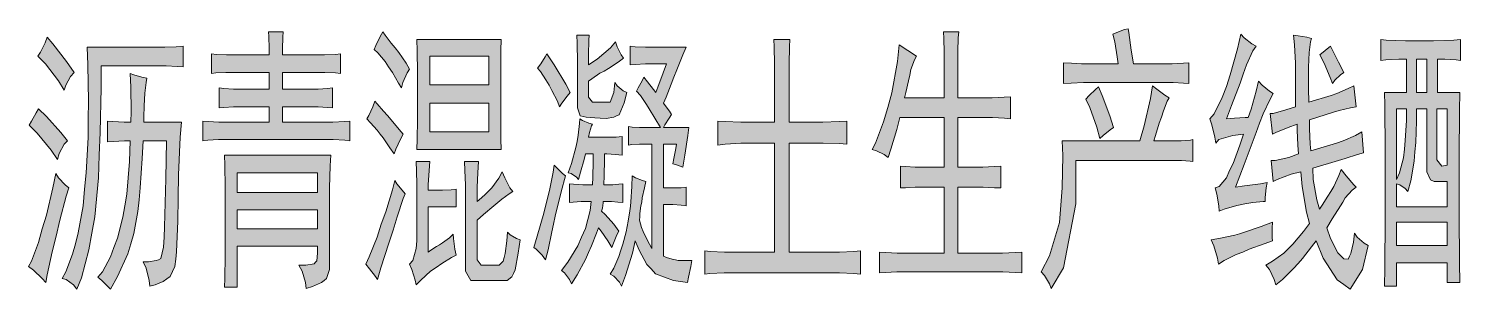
# Model space of a CAD drawing. Header units: millimetres. Extents: x 0 to 829, y 0 to 586.
# Drawn here: x 784.07 to 799.94, y 82.29 to 85.17 of the extents above; entities that cross this region are included whole.
import ezdxf

# ---------------------------------------------------------------- set-up
doc = ezdxf.new("R2010")
doc.units = ezdxf.units.MM

msp = doc.modelspace()

# ---------------------------------------------------------------- hatches: boundary and pattern name
h = msp.add_hatch(color=0)
h.dxf.hatch_style = 2
h.paths.add_polyline_path([(784.274389, 85.079417), (784.337889, 85.005333), (784.489583, 84.811306), (784.57425, 84.687833), (784.535444, 84.6455), (784.482528, 84.55025), (784.464889, 84.493806), (784.401389, 84.596111), (784.25675, 84.786611), (784.172083, 84.871278), (784.200306, 84.913611), (784.253222, 85.019444)])
h = msp.add_hatch(color=0)
h.dxf.hatch_style = 2
h.paths.add_polyline_path([(786.892, 85.139389), (786.888472, 85.079417), (786.884944, 84.952417), (786.884944, 84.885389), (787.287111, 84.885389), (787.350611, 84.885389), (787.470556, 84.888917), (787.527, 84.895972), (787.527, 84.67725), (787.470556, 84.684306), (787.354139, 84.687833), (787.294167, 84.687833), (786.884944, 84.687833), (786.884944, 84.504389), (787.234194, 84.504389), (787.280056, 84.504389), (787.382361, 84.511444), (787.438806, 84.5185), (787.438806, 84.299778), (787.382361, 84.303306), (787.280056, 84.310361), (787.234194, 84.310361), (786.884944, 84.310361), (786.884944, 84.141028), (787.371778, 84.141028), (787.442333, 84.141028), (787.569333, 84.148083), (787.629306, 84.151611), (787.629306, 83.932889), (787.572861, 83.939944), (787.445861, 83.947), (787.371778, 83.947), (786.232306, 83.947), (786.175861, 83.947), (786.055917, 83.939944), (785.999472, 83.932889), (785.999472, 84.151611), (786.059444, 84.148083), (786.179389, 84.141028), (786.232306, 84.141028), (786.736778, 84.141028), (786.736778, 84.310361), (786.401639, 84.310361), (786.341667, 84.310361), (786.232306, 84.303306), (786.182917, 84.299778), (786.182917, 84.5185), (786.232306, 84.511444), (786.341667, 84.504389), (786.401639, 84.504389), (786.736778, 84.504389), (786.736778, 84.687833), (786.3205, 84.687833), (786.257, 84.687833), (786.144111, 84.684306), (786.094722, 84.67725), (786.094722, 84.895972), (786.151167, 84.888917), (786.264056, 84.885389), (786.3205, 84.885389), (786.736778, 84.885389), (786.736778, 84.955944), (786.73325, 85.086472), (786.729722, 85.139389)])
h = msp.add_hatch(color=0)
h.dxf.hatch_style = 2
h.paths.add_polyline_path([(787.996194, 85.139389), (788.020889, 85.104111), (788.087917, 85.015917), (788.13025, 84.963), (788.172583, 84.910083), (788.253722, 84.793667), (788.292528, 84.726639), (788.264306, 84.684306), (788.218444, 84.578472), (788.200806, 84.5185), (788.169056, 84.571417), (788.102028, 84.687833), (788.059694, 84.751333), (788.020889, 84.811306), (787.93975, 84.906556), (787.900944, 84.945361), (787.918583, 84.987694), (787.964444, 85.086472)])
h = msp.add_hatch(color=0)
h.paths.add_polyline_path([(789.308528, 85.054722), (789.305, 84.93125), (789.301472, 84.694889), (789.301472, 84.578472), (789.301472, 84.275083), (789.301472, 84.172778), (789.305, 83.950528), (789.308528, 83.837639), (788.373667, 83.837639), (788.377194, 83.950528), (788.380722, 84.165722), (788.380722, 84.260972), (788.380722, 84.578472), (788.380722, 84.687833), (788.377194, 84.927722), (788.373667, 85.054722)])
h.paths.add_polyline_path([(789.170944, 84.031667), (789.170944, 84.349167), (788.514778, 84.349167), (788.514778, 84.031667)])
h.paths.add_polyline_path([(789.170944, 84.553778), (789.170944, 84.871278), (788.514778, 84.871278), (788.514778, 84.553778)])
h = msp.add_hatch(color=0)
h.dxf.hatch_style = 2
h.paths.add_polyline_path([(790.663194, 84.846583), (790.603222, 84.80425), (790.497389, 84.733694), (790.448, 84.705472), (790.398611, 84.680778), (790.310417, 84.620806), (790.275139, 84.592583), (790.275139, 84.469111), (790.275139, 84.416194), (790.317472, 84.35975), (790.363333, 84.35975), (790.493861, 84.35975), (790.515028, 84.35975), (790.553833, 84.469111), (790.567944, 84.578472), (790.592639, 84.543194), (790.659667, 84.48675), (790.698472, 84.469111), (790.67025, 84.352694), (790.613806, 84.222167), (790.585583, 84.208056), (790.557361, 84.193944), (790.469167, 84.179833), (790.405667, 84.183361), (790.345694, 84.186889), (790.250444, 84.193944), (790.215167, 84.201), (790.183417, 84.208056), (790.151667, 84.299778), (790.151667, 84.384444), (790.151667, 84.687833), (790.151667, 84.80425), (790.148139, 85.012389), (790.144611, 85.104111), (790.282194, 85.104111), (790.278667, 85.047667), (790.275139, 84.885389), (790.275139, 84.7725), (790.370389, 84.836), (790.518556, 84.963), (790.575, 85.030028), (790.592639, 84.973583), (790.6385, 84.885389)])
h = msp.add_hatch(color=0)
h.dxf.hatch_style = 2
h.paths.add_polyline_path([(792.335361, 84.141028), (792.335361, 84.67725), (792.335361, 84.786611), (792.331833, 84.973583), (792.328306, 85.054722), (792.504694, 85.054722), (792.501167, 84.973583), (792.497639, 84.786611), (792.497639, 84.67725), (792.497639, 84.141028), (792.776333, 84.141028), (792.871583, 84.141028), (793.0515, 84.148083), (793.139694, 84.151611), (793.139694, 83.897611), (793.055028, 83.904667), (792.875111, 83.908194), (792.776333, 83.908194), (792.497639, 83.908194), (792.497639, 82.701694), (792.966833, 82.701694), (793.055028, 82.701694), (793.217306, 82.70875), (793.287861, 82.715806), (793.287861, 82.458278), (793.217306, 82.465333), (793.055028, 82.472389), (792.966833, 82.472389), (791.87675, 82.472389), (791.777972, 82.472389), (791.619222, 82.465333), (791.562778, 82.458278), (791.562778, 82.715806), (791.62275, 82.70875), (791.7815, 82.701694), (791.87675, 82.701694), (792.335361, 82.701694), (792.335361, 83.908194), (792.053139, 83.908194), (791.961417, 83.908194), (791.788556, 83.897611), (791.707417, 83.8835), (791.707417, 84.151611), (791.788556, 84.148083), (791.961417, 84.141028), (792.053139, 84.141028)])
h = msp.add_hatch(color=0)
h.dxf.hatch_style = 2
h.paths.add_polyline_path([(793.90875, 84.871278), (793.887583, 84.828944), (793.848778, 84.723111), (793.834667, 84.659611), (793.820556, 84.596111), (793.792333, 84.469111), (793.778222, 84.409139), (794.215667, 84.409139), (794.215667, 84.836), (794.215667, 84.913611), (794.212139, 85.065306), (794.208611, 85.139389), (794.377944, 85.139389), (794.370889, 85.072361), (794.367361, 84.920667), (794.367361, 84.836), (794.367361, 84.409139), (794.691917, 84.409139), (794.748361, 84.409139), (794.882417, 84.416194), (794.952972, 84.419722), (794.952972, 84.176306), (794.885944, 84.183361), (794.751889, 84.190417), (794.691917, 84.190417), (794.367361, 84.190417), (794.367361, 83.640083), (794.596667, 83.640083), (794.646056, 83.640083), (794.769528, 83.647139), (794.843611, 83.654194), (794.843611, 83.410778), (794.773056, 83.414306), (794.649583, 83.421361), (794.596667, 83.421361), (794.367361, 83.421361), (794.367361, 82.691111), (794.808333, 82.691111), (794.864778, 82.691111), (795.002361, 82.698167), (795.076444, 82.701694), (795.076444, 82.472389), (795.005889, 82.475917), (794.868306, 82.482972), (794.808333, 82.482972), (793.753528, 82.482972), (793.693556, 82.482972), (793.566556, 82.475917), (793.499528, 82.472389), (793.499528, 82.701694), (793.570083, 82.698167), (793.697083, 82.691111), (793.753528, 82.691111), (794.215667, 82.691111), (794.215667, 83.421361), (793.944028, 83.421361), (793.894639, 83.421361), (793.788806, 83.414306), (793.732361, 83.410778), (793.732361, 83.654194), (793.788806, 83.647139), (793.894639, 83.640083), (793.944028, 83.640083), (794.215667, 83.640083), (794.215667, 84.190417), (793.725306, 84.190417), (793.693556, 84.059889), (793.626528, 83.841167), (793.594778, 83.749444), (793.552444, 83.781194), (793.467778, 83.823528), (793.418389, 83.837639), (793.457194, 83.908194), (793.545389, 84.144556), (793.59125, 84.303306), (793.637111, 84.465583), (793.700611, 84.811306), (793.71825, 84.99475)])
h = msp.add_hatch(color=0)
h.dxf.hatch_style = 2
h.paths.add_polyline_path([(796.254722, 85.174667), (796.261778, 85.132333), (796.29, 84.938306), (796.314694, 84.786611), (796.678056, 84.786611), (796.745083, 84.786611), (796.868556, 84.793667), (796.928528, 84.797194), (796.928528, 84.567889), (796.868556, 84.571417), (796.755667, 84.578472), (796.699222, 84.578472), (795.817278, 84.578472), (795.760833, 84.578472), (795.62325, 84.571417), (795.538583, 84.567889), (795.538583, 84.797194), (795.626778, 84.793667), (795.739667, 84.786611), (795.764361, 84.786611), (796.145361, 84.786611), (796.134778, 84.864222), (796.106556, 85.030028), (796.085389, 85.114694), (796.13125, 85.132333), (796.215917, 85.164083)])
h = msp.add_hatch(color=0)
h.dxf.hatch_style = 2
h.paths.add_polyline_path([(797.672889, 84.980639), (797.637611, 84.927722), (797.567056, 84.7725), (797.531778, 84.670194), (797.4965, 84.571417), (797.40125, 84.324472), (797.344806, 84.176306), (797.433, 84.183361), (797.552944, 84.190417), (797.584694, 84.190417), (797.619972, 84.282139), (797.676417, 84.483222), (797.701111, 84.592583), (797.739917, 84.55025), (797.821056, 84.483222), (797.863389, 84.458528), (797.828111, 84.395028), (797.7505, 84.23275), (797.711694, 84.126917), (797.676417, 84.024611), (797.542361, 83.671833), (797.447111, 83.421361), (797.545889, 83.435472), (797.722278, 83.456639), (797.796361, 83.47075), (797.785778, 83.410778), (797.775194, 83.304944), (797.775194, 83.262611), (797.7505, 83.262611), (797.637611, 83.2485), (797.549417, 83.234389), (797.461222, 83.21675), (797.320111, 83.177944), (797.263667, 83.15325), (797.260139, 83.213222), (797.238972, 83.34375), (797.221333, 83.410778), (797.263667, 83.428417), (797.344806, 83.523667), (797.380083, 83.604806), (797.418889, 83.682417), (797.492972, 83.8835), (797.535306, 84.006972), (797.415361, 83.992861), (797.260139, 83.947), (797.228389, 83.908194), (797.217806, 83.975222), (797.182528, 84.109278), (797.161361, 84.176306), (797.21075, 84.23275), (797.298944, 84.412667), (797.344806, 84.536139), (797.387139, 84.663139), (797.468278, 84.952417), (797.503556, 85.114694), (797.542361, 85.072361), (797.627028, 85.005333)])
h = msp.add_hatch(color=0)
h.dxf.hatch_style = 2
h.paths.add_polyline_path([(798.110333, 84.701944), (798.110333, 84.793667), (798.09975, 84.99475), (798.089167, 85.104111), (798.138556, 85.097056), (798.237333, 85.079417), (798.286722, 85.065306), (798.276139, 85.030028), (798.262028, 84.910083), (798.2585, 84.828944), (798.254972, 84.747806), (798.254972, 84.511444), (798.2585, 84.35975), (798.505444, 84.433833), (798.568944, 84.458528), (798.692417, 84.511444), (798.755917, 84.543194), (798.784139, 84.310361), (798.720639, 84.299778), (798.593639, 84.268028), (798.530139, 84.250389), (798.265556, 84.165722), (798.265556, 84.066944), (798.272611, 83.897611), (798.279667, 83.823528), (798.565417, 83.908194), (798.6395, 83.932889), (798.777083, 83.992861), (798.844111, 84.031667), (798.865278, 83.798833), (798.79825, 83.781194), (798.660667, 83.738861), (798.586583, 83.714167), (798.300833, 83.6295), (798.307889, 83.506028), (798.346694, 83.28025), (798.374917, 83.177944), (798.406667, 83.220278), (798.470167, 83.319056), (798.501917, 83.371972), (798.533667, 83.428417), (798.590111, 83.548361), (798.614806, 83.615389), (798.67125, 83.544833), (798.755917, 83.446056), (798.784139, 83.421361), (798.738278, 83.386083), (798.660667, 83.301417), (798.635972, 83.255556), (798.60775, 83.213222), (798.516028, 83.068583), (798.456056, 82.969806), (798.498389, 82.849861), (798.579528, 82.694639), (798.611278, 82.659361), (798.646556, 82.627611), (798.695944, 82.624083), (798.710056, 82.655833), (798.724167, 82.684056), (798.752389, 82.811056), (798.762972, 82.909833), (798.794722, 82.8675), (798.872333, 82.800472), (798.914667, 82.775778), (798.854694, 82.507667), (798.717111, 82.292472), (798.646556, 82.341861), (798.572472, 82.394778), (798.41725, 82.634667), (798.339639, 82.825167), (798.286722, 82.758139), (798.187944, 82.631139), (798.138556, 82.574694), (798.089167, 82.51825), (797.965694, 82.398306), (797.891611, 82.338333), (797.873972, 82.398306), (797.821056, 82.507667), (797.78225, 82.557056), (797.856333, 82.599389), (797.979806, 82.691111), (798.032722, 82.7405), (798.082111, 82.789889), (798.198528, 82.927472), (798.265556, 83.019194), (798.233806, 83.142667), (798.184417, 83.428417), (798.170306, 83.590694), (798.060944, 83.562472), (797.905722, 83.506028), (797.863389, 83.481333), (797.842222, 83.714167), (797.884556, 83.714167), (798.03625, 83.749444), (798.142083, 83.78825), (798.135028, 83.8835), (798.127972, 84.049306), (798.127972, 84.116333), (798.029194, 84.081056), (797.891611, 84.024611), (797.856333, 84.006972), (797.828111, 84.236278), (797.863389, 84.236278), (798.0045, 84.275083), (798.110333, 84.310361)])
h = msp.add_hatch(color=0)
h.paths.add_polyline_path([(799.341528, 84.469111), (799.341528, 84.836), (799.256861, 84.836), (799.112222, 84.828944), (799.055778, 84.821889), (799.055778, 85.054722), (799.11575, 85.047667), (799.330944, 85.040611), (799.486167, 85.040611), (799.641389, 85.040611), (799.867167, 85.047667), (799.937722, 85.054722), (799.937722, 84.821889), (799.891861, 84.828944), (799.764861, 84.836), (799.683722, 84.836), (799.683722, 84.469111), (799.930667, 84.469111), (799.927139, 84.268028), (799.923611, 83.749444), (799.923611, 83.435472), (799.923611, 83.117972), (799.927139, 82.58175), (799.930667, 82.363028), (799.793083, 82.363028), (799.793083, 82.58175), (799.228639, 82.58175), (799.228639, 82.324222), (799.098111, 82.324222), (799.101639, 82.521778), (799.105167, 83.079167), (799.105167, 83.446056), (799.105167, 83.816472), (799.101639, 84.328), (799.098111, 84.469111)])
h.paths.add_polyline_path([(799.228639, 83.202639), (799.793083, 83.202639), (799.793083, 83.481333), (799.648444, 83.481333), (799.606111, 83.5025), (799.567306, 83.590694), (799.567306, 83.664778), (799.567306, 84.285667), (799.450889, 84.285667), (799.450889, 84.151611), (799.443833, 83.91525), (799.43325, 83.812944), (799.426194, 83.707111), (799.387389, 83.488389), (799.355639, 83.371972), (799.327417, 83.403722), (799.267444, 83.446056), (799.228639, 83.456639)])
h.paths.add_polyline_path([(799.793083, 82.775778), (799.793083, 83.033306), (799.228639, 83.033306), (799.228639, 82.775778)])
h.paths.add_polyline_path([(799.676667, 83.798833), (799.676667, 83.721222), (799.733111, 83.654194), (799.793083, 83.664778), (799.793083, 84.285667), (799.676667, 84.285667)])
h.paths.add_polyline_path([(799.228639, 83.506028), (799.263917, 83.580111), (799.30625, 83.745917), (799.316833, 83.841167), (799.327417, 83.936417), (799.341528, 84.158667), (799.341528, 84.285667), (799.228639, 84.285667)])
h.paths.add_polyline_path([(799.567306, 84.469111), (799.567306, 84.836), (799.450889, 84.836), (799.450889, 84.469111)])
h = msp.add_hatch(color=0)
h.dxf.hatch_style = 2
h.paths.add_polyline_path([(784.602472, 82.288944), (784.567194, 82.338333), (784.486056, 82.398306), (784.440194, 82.408889), (784.482528, 82.482972), (784.556611, 82.677), (784.588361, 82.793417), (784.620111, 82.913361), (784.673028, 83.213222), (784.690667, 83.396667), (784.708306, 83.580111), (784.729472, 83.968167), (784.729472, 84.172778), (784.733, 84.373861), (784.725944, 84.7725), (784.718889, 84.970056), (785.530278, 84.970056), (785.579667, 84.970056), (785.703139, 84.973583), (785.78075, 84.980639), (785.78075, 84.751333), (785.71725, 84.754861), (785.593778, 84.761917), (785.530278, 84.761917), (784.874111, 84.761917), (784.874111, 84.5185), (784.863528, 84.024611), (784.852944, 83.774139), (784.845889, 83.523667), (784.803556, 83.093278), (784.771806, 82.909833), (784.736528, 82.726389), (784.655389, 82.415944)])
h = msp.add_hatch(color=0)
h.dxf.hatch_style = 2
h.paths.add_polyline_path([(789.813, 84.895972), (789.894139, 84.7725), (790.024667, 84.560833), (790.070528, 84.469111), (790.038778, 84.426778), (789.978806, 84.349167), (789.954111, 84.310361), (789.929417, 84.370333), (789.869444, 84.490278), (789.837694, 84.55025), (789.802417, 84.606694), (789.742444, 84.701944), (789.710694, 84.737222), (789.745972, 84.786611), (789.795361, 84.864222)])
h = msp.add_hatch(color=0)
h.dxf.hatch_style = 2
h.paths.add_polyline_path([(790.807833, 84.483222), (790.825472, 84.5185), (790.867806, 84.596111), (790.888972, 84.638444), (790.927778, 84.585528), (790.994806, 84.500861), (791.0195, 84.469111), (791.044194, 84.525556), (791.100639, 84.684306), (791.139444, 84.786611), (790.963056, 84.786611), (790.906611, 84.786611), (790.793722, 84.779556), (790.737278, 84.7725), (790.737278, 84.980639), (790.793722, 84.973583), (790.906611, 84.970056), (790.963056, 84.970056), (791.358167, 84.970056), (791.319361, 84.885389), (791.252333, 84.719583), (791.220583, 84.638444), (791.192361, 84.560833), (791.135917, 84.416194), (791.107694, 84.349167), (791.125333, 84.324472), (791.171194, 84.260972), (791.195889, 84.225694), (791.167667, 84.183361), (791.121806, 84.109278), (791.107694, 84.081056), (791.386389, 84.081056), (791.375806, 83.992861), (791.344056, 83.774139), (791.319361, 83.640083), (791.291139, 83.654194), (791.238222, 83.671833), (791.21, 83.678889), (791.220583, 83.738861), (791.24175, 83.848222), (791.248806, 83.897611), (791.107694, 83.897611), (791.107694, 83.410778), (791.174722, 83.410778), (791.21, 83.410778), (791.301722, 83.414306), (791.358167, 83.421361), (791.358167, 83.213222), (791.301722, 83.220278), (791.21, 83.227333), (791.174722, 83.227333), (791.107694, 83.227333), (791.107694, 82.655833), (791.139444, 82.641722), (791.202944, 82.624083), (791.238222, 82.617028), (791.269972, 82.609972), (791.365222, 82.606444), (791.421667, 82.606444), (791.407556, 82.542944), (791.382861, 82.423), (791.372278, 82.363028), (791.217056, 82.387722), (791.015972, 82.461806), (790.970111, 82.514722), (790.920722, 82.564111), (790.836056, 82.722861), (790.793722, 82.825167), (790.761972, 82.691111), (790.684361, 82.440639), (790.642028, 82.324222), (790.617333, 82.366556), (790.557361, 82.433583), (790.515028, 82.458278), (790.553833, 82.521778), (790.610278, 82.652306), (790.634972, 82.722861), (790.656139, 82.789889), (790.691417, 82.923944), (790.702, 82.983917), (790.716111, 83.043889), (790.73375, 83.156778), (790.740806, 83.209694), (790.744333, 83.259083), (790.754917, 83.428417), (790.758444, 83.544833), (790.79725, 83.523667), (790.874861, 83.495444), (790.910139, 83.481333), (790.896028, 83.414306), (790.871333, 83.301417), (790.864278, 83.255556), (790.853694, 83.213222), (790.843111, 83.128556), (790.843111, 83.093278), (790.839583, 83.054472), (790.86075, 82.973333), (790.881917, 82.927472), (790.903083, 82.881611), (790.952472, 82.789889), (790.977167, 82.7405), (790.977167, 83.897611), (790.888972, 83.897611), (790.839583, 83.897611), (790.754917, 83.890556), (790.719639, 83.8835), (790.719639, 84.091639), (790.758444, 84.084583), (790.839583, 84.081056), (790.881917, 84.081056), (791.072417, 84.081056), (790.948944, 84.285667), (790.917194, 84.335056), (790.850167, 84.433833)])
h = msp.add_hatch(color=0)
h.dxf.hatch_style = 2
h.paths.add_polyline_path([(798.519556, 84.567889), (798.494861, 84.634917), (798.427833, 84.793667), (798.381972, 84.885389), (798.498389, 84.980639), (798.5125, 84.952417), (798.586583, 84.80425), (798.646556, 84.687833), (798.60775, 84.663139), (798.547778, 84.603167)])
h = msp.add_hatch(color=0)
h.dxf.hatch_style = 2
h.paths.add_polyline_path([(785.413861, 82.324222), (785.406806, 82.387722), (785.371528, 82.521778), (785.339778, 82.592333), (785.39975, 82.592333), (785.484417, 82.606444), (785.509111, 82.617028), (785.533806, 82.631139), (785.565556, 82.754611), (785.572611, 82.8675), (785.576139, 82.980389), (785.59025, 83.513083), (785.597306, 83.932889), (785.339778, 83.932889), (785.329194, 83.738861), (785.3045, 83.414306), (785.293917, 83.28025), (785.279806, 83.149722), (785.233944, 82.906306), (785.202194, 82.793417), (785.170444, 82.680528), (785.054028, 82.430056), (784.976417, 82.288944), (784.948194, 82.320694), (784.881167, 82.387722), (784.835306, 82.423), (784.888222, 82.482972), (784.976417, 82.648778), (785.015222, 82.751083), (785.054028, 82.856917), (785.114, 83.086222), (785.135167, 83.213222), (785.156333, 83.34375), (785.188083, 83.703583), (785.195139, 83.932889), (785.131639, 83.932889), (785.008167, 83.925833), (784.944667, 83.922306), (784.944667, 84.151611), (785.001111, 84.148083), (785.128111, 84.141028), (785.202194, 84.141028), (785.205722, 84.257444), (785.202194, 84.525556), (785.195139, 84.67725), (785.233944, 84.663139), (785.325667, 84.638444), (785.378583, 84.627861), (785.371528, 84.578472), (785.357417, 84.462056), (785.353889, 84.3915), (785.350361, 84.320944), (785.346833, 84.193944), (785.346833, 84.141028), (785.763111, 84.141028), (785.749, 83.975222), (785.731361, 83.555417), (785.727833, 83.301417), (785.724306, 83.043889), (785.710194, 82.705222), (785.699611, 82.624083), (785.689028, 82.542944), (785.639639, 82.430056), (785.600833, 82.405361), (785.562028, 82.377139), (785.470306, 82.338333)])
h = msp.add_hatch(color=0)
h.dxf.hatch_style = 2
h.paths.add_polyline_path([(796.709806, 84.409139), (796.688639, 84.370333), (796.646306, 84.2645), (796.625139, 84.193944), (796.600444, 84.126917), (796.558111, 83.992861), (796.540472, 83.932889), (796.76625, 83.932889), (796.843861, 83.932889), (796.946167, 83.939944), (796.970861, 83.947), (796.970861, 83.703583), (796.942639, 83.707111), (796.847389, 83.714167), (796.780361, 83.714167), (795.676167, 83.714167), (795.676167, 83.234389), (795.538583, 82.525306), (795.401, 82.299528), (795.383361, 82.348917), (795.330444, 82.440639), (795.291639, 82.482972), (795.383361, 82.659361), (795.49625, 83.029778), (795.510361, 83.220278), (795.524472, 83.414306), (795.531528, 83.770611), (795.524472, 83.932889), (796.38525, 83.932889), (796.434639, 84.098694), (796.505194, 84.402083), (796.526361, 84.543194), (796.572222, 84.504389), (796.663944, 84.437361)])
h = msp.add_hatch(color=0)
h.dxf.hatch_style = 2
h.paths.add_polyline_path([(795.926639, 84.529083), (795.968972, 84.433833), (796.053639, 84.208056), (796.092444, 84.081056), (796.057167, 84.056361), (795.979556, 83.992861), (795.94075, 83.957583), (795.909, 84.084583), (795.831389, 84.303306), (795.785528, 84.395028), (795.824333, 84.433833), (795.894889, 84.500861)])
h = msp.add_hatch(color=0)
h.dxf.hatch_style = 2
h.paths.add_polyline_path([(784.179139, 84.285667), (784.267333, 84.201), (784.426083, 84.024611), (784.500167, 83.932889), (784.464889, 83.897611), (784.408444, 83.791778), (784.390806, 83.72475), (784.32025, 83.830583), (784.165028, 84.017556), (784.076833, 84.10575), (784.101528, 84.151611), (784.154444, 84.243333)])
h = msp.add_hatch(color=0)
h.dxf.hatch_style = 2
h.paths.add_polyline_path([(787.908, 84.370333), (787.932694, 84.342111), (788.00325, 84.260972), (788.045583, 84.215111), (788.087917, 84.165722), (788.176111, 84.059889), (788.221972, 84.006972), (788.190222, 83.950528), (788.140833, 83.841167), (788.119667, 83.78825), (788.073806, 83.855278), (787.999722, 83.964639), (787.964444, 84.006972), (787.932694, 84.049306), (787.858611, 84.133972), (787.819806, 84.176306), (787.840972, 84.215111), (787.883306, 84.310361)])
h = msp.add_hatch(color=0)
h.dxf.hatch_style = 2
h.paths.add_polyline_path([(790.419778, 83.15325), (790.458583, 83.117972), (790.553833, 83.008611), (790.610278, 82.934528), (790.589111, 82.892194), (790.550306, 82.800472), (790.532667, 82.751083), (790.490333, 82.825167), (790.41625, 82.934528), (790.3845, 82.969806), (790.363333, 82.909833), (790.306889, 82.77225), (790.275139, 82.698167), (790.243389, 82.620556), (790.148139, 82.447694), (790.084639, 82.348917), (790.063472, 82.398306), (790.007028, 82.472389), (789.975278, 82.497083), (790.045833, 82.588806), (790.155194, 82.77225), (790.197528, 82.8675), (790.239861, 82.96275), (790.292778, 83.160306), (790.303361, 83.262611), (790.239861, 83.262611), (790.194, 83.262611), (790.105806, 83.255556), (790.063472, 83.252028), (790.063472, 83.456639), (790.109333, 83.453111), (790.211639, 83.446056), (790.268083, 83.446056), (790.317472, 83.446056), (790.321, 83.530722), (790.328056, 83.703583), (790.328056, 83.78825), (790.239861, 83.78825), (790.22575, 83.72475), (790.186944, 83.587167), (790.165778, 83.506028), (790.141083, 83.530722), (790.081111, 83.569528), (790.049361, 83.580111), (790.084639, 83.682417), (790.134028, 83.858806), (790.148139, 83.925833), (790.158722, 83.996389), (790.176361, 84.123389), (790.179889, 84.176306), (790.208111, 84.158667), (790.278667, 84.126917), (790.317472, 84.116333), (790.306889, 84.098694), (790.285722, 84.024611), (790.275139, 83.971694), (790.419778, 83.971694), (790.469167, 83.971694), (790.582056, 83.975222), (790.649083, 83.982278), (790.649083, 83.774139), (790.575, 83.781194), (790.476222, 83.78825), (790.451528, 83.78825), (790.451528, 83.721222), (790.448, 83.548361), (790.444472, 83.446056), (790.515028, 83.446056), (790.54325, 83.446056), (790.610278, 83.453111), (790.656139, 83.456639), (790.656139, 83.252028), (790.599694, 83.255556), (790.529139, 83.262611), (790.507972, 83.262611), (790.437417, 83.262611), (790.437417, 83.244972), (790.430361, 83.188528)])
h = msp.add_hatch(color=0)
h.paths.add_polyline_path([(787.064861, 82.557056), (787.142472, 82.557056), (787.234194, 82.571167), (787.248306, 82.588806), (787.262417, 82.602917), (787.273, 82.691111), (787.269472, 82.765194), (786.380472, 82.765194), (786.380472, 82.313639), (786.239361, 82.313639), (786.242889, 82.408889), (786.246417, 82.659361), (786.246417, 82.811056), (786.246417, 83.287306), (786.246417, 83.421361), (786.242889, 83.664778), (786.239361, 83.774139), (787.417639, 83.774139), (787.410583, 83.657722), (787.403528, 83.410778), (787.403528, 83.276722), (787.403528, 82.58175), (787.403528, 82.507667), (787.371778, 82.408889), (787.343556, 82.387722), (787.315333, 82.363028), (787.216556, 82.320694), (787.146, 82.299528), (787.138944, 82.363028), (787.100139, 82.490028)])
h.paths.add_polyline_path([(787.269472, 83.361389), (787.269472, 83.580111), (786.380472, 83.580111), (786.380472, 83.361389)])
h.paths.add_polyline_path([(787.269472, 82.959222), (787.269472, 83.167361), (786.380472, 83.167361), (786.380472, 82.959222)])
h = msp.add_hatch(color=0)
h.dxf.hatch_style = 2
h.paths.add_polyline_path([(788.292528, 82.567639), (788.327806, 82.609972), (788.366611, 82.7405), (788.373667, 82.825167), (788.373667, 83.410778), (788.373667, 83.453111), (788.370139, 83.59775), (788.366611, 83.703583), (788.514778, 83.703583), (788.507722, 83.604806), (788.497139, 83.446056), (788.497139, 83.386083), (788.617083, 83.386083), (788.655889, 83.386083), (788.751139, 83.389611), (788.807583, 83.396667), (788.807583, 83.202639), (788.497139, 83.202639), (788.497139, 82.701694), (788.528889, 82.722861), (788.588861, 82.761667), (788.624139, 82.782833), (788.655889, 82.804), (788.7335, 82.860444), (788.775833, 82.89925), (788.779361, 82.849861), (788.793472, 82.733444), (788.807583, 82.666417), (788.758194, 82.641722), (788.648833, 82.574694), (788.585333, 82.532361), (788.525361, 82.490028), (788.416, 82.39125), (788.366611, 82.338333), (788.3525, 82.39125), (788.317222, 82.507667)])
h = msp.add_hatch(color=0)
h.dxf.hatch_style = 2
h.paths.add_polyline_path([(789.054528, 83.703583), (789.047472, 83.580111), (789.040417, 83.421361), (789.040417, 83.386083), (789.040417, 83.262611), (789.061583, 83.28025), (789.125083, 83.336694), (789.163889, 83.371972), (789.202694, 83.410778), (789.280306, 83.520139), (789.319111, 83.590694), (789.347333, 83.523667), (789.403778, 83.414306), (789.435528, 83.371972), (789.396722, 83.347278), (789.315583, 83.287306), (789.269722, 83.252028), (789.223861, 83.213222), (789.110972, 83.117972), (789.040417, 83.054472), (789.040417, 82.677), (789.040417, 82.617028), (789.086278, 82.557056), (789.135667, 82.557056), (789.252083, 82.557056), (789.283833, 82.557056), (789.329694, 82.599389), (789.340278, 82.641722), (789.350861, 82.684056), (789.3685, 82.825167), (789.375556, 82.920417), (789.407306, 82.892194), (789.477861, 82.849861), (789.516667, 82.83575), (789.4955, 82.691111), (789.460222, 82.504139), (789.442583, 82.465333), (789.424944, 82.426528), (789.372028, 82.387722), (789.340278, 82.387722), (789.033361, 82.387722), (788.969861, 82.387722), (788.909889, 82.490028), (788.909889, 82.592333), (788.909889, 83.386083), (788.909889, 83.446056), (788.902833, 83.604806), (788.899306, 83.703583)])
h = msp.add_hatch(color=0)
h.dxf.hatch_style = 2
h.paths.add_polyline_path([(789.668361, 82.751083), (789.707167, 82.878083), (789.78125, 83.132083), (789.809472, 83.255556), (789.841222, 83.382556), (789.883556, 83.587167), (789.894139, 83.664778), (789.925889, 83.6295), (789.985861, 83.569528), (790.021139, 83.544833), (789.97175, 83.368444), (789.904722, 83.100333), (789.887083, 83.012139), (789.869444, 82.923944), (789.827111, 82.726389), (789.798889, 82.617028), (789.760083, 82.666417), (789.693056, 82.733444)])
h = msp.add_hatch(color=0)
h.dxf.hatch_style = 2
h.paths.add_polyline_path([(784.514278, 83.410778), (784.486056, 83.319056), (784.4155, 83.054472), (784.373167, 82.878083), (784.330833, 82.705222), (784.274389, 82.447694), (784.260278, 82.363028), (784.217944, 82.408889), (784.122694, 82.500611), (784.069778, 82.542944), (784.101528, 82.599389), (784.179139, 82.807528), (784.221472, 82.959222), (784.267333, 83.110917), (784.337889, 83.414306), (784.369639, 83.569528), (784.401389, 83.523667), (784.475472, 83.446056)])
h = msp.add_hatch(color=0)
h.dxf.hatch_style = 2
h.paths.add_polyline_path([(788.243139, 83.347278), (788.221972, 83.294361), (788.154944, 83.093278), (788.109083, 82.945111), (788.063222, 82.800472), (787.975028, 82.525306), (787.936222, 82.398306), (787.915056, 82.430056), (787.848028, 82.514722), (787.805694, 82.567639), (787.8445, 82.648778), (787.932694, 82.8675), (787.978556, 83.008611), (788.027944, 83.146194), (788.102028, 83.389611), (788.126722, 83.495444), (788.151417, 83.456639), (788.211389, 83.386083)])
h = msp.add_hatch(color=0)
h.dxf.hatch_style = 2
h.paths.add_polyline_path([(797.856333, 83.033306), (797.852806, 82.966278), (797.852806, 82.860444), (797.856333, 82.825167), (797.764611, 82.793417), (797.598806, 82.733444), (797.52825, 82.701694), (797.454167, 82.673472), (797.320111, 82.606444), (797.256611, 82.567639), (797.246028, 82.634667), (797.203694, 82.768722), (797.175472, 82.83575), (797.277778, 82.856917), (797.436528, 82.888667), (797.489444, 82.902778), (797.545889, 82.920417), (797.729333, 82.983917)])

# ---------------------------------------------------------------- linework, layer by layer
at = {"color": 0, "lineweight": 0}
for points in [[(784.274389, 85.079417), (784.337889, 85.005333), (784.489583, 84.811306), (784.57425, 84.687833), (784.535444, 84.6455), (784.482528, 84.55025), (784.464889, 84.493806), (784.401389, 84.596111), (784.25675, 84.786611), (784.172083, 84.871278), (784.200306, 84.913611), (784.253222, 85.019444)], [(786.892, 85.139389), (786.888472, 85.079417), (786.884944, 84.952417), (786.884944, 84.885389), (787.287111, 84.885389), (787.350611, 84.885389), (787.470556, 84.888917), (787.527, 84.895972), (787.527, 84.67725), (787.470556, 84.684306), (787.354139, 84.687833), (787.294167, 84.687833), (786.884944, 84.687833), (786.884944, 84.504389), (787.234194, 84.504389), (787.280056, 84.504389), (787.382361, 84.511444), (787.438806, 84.5185), (787.438806, 84.299778), (787.382361, 84.303306), (787.280056, 84.310361), (787.234194, 84.310361), (786.884944, 84.310361), (786.884944, 84.141028), (787.371778, 84.141028), (787.442333, 84.141028), (787.569333, 84.148083), (787.629306, 84.151611), (787.629306, 83.932889), (787.572861, 83.939944), (787.445861, 83.947), (787.371778, 83.947), (786.232306, 83.947), (786.175861, 83.947), (786.055917, 83.939944), (785.999472, 83.932889), (785.999472, 84.151611), (786.059444, 84.148083), (786.179389, 84.141028), (786.232306, 84.141028), (786.736778, 84.141028), (786.736778, 84.310361), (786.401639, 84.310361), (786.341667, 84.310361), (786.232306, 84.303306), (786.182917, 84.299778), (786.182917, 84.5185), (786.232306, 84.511444), (786.341667, 84.504389), (786.401639, 84.504389), (786.736778, 84.504389), (786.736778, 84.687833), (786.3205, 84.687833), (786.257, 84.687833), (786.144111, 84.684306), (786.094722, 84.67725), (786.094722, 84.895972), (786.151167, 84.888917), (786.264056, 84.885389), (786.3205, 84.885389), (786.736778, 84.885389), (786.736778, 84.955944), (786.73325, 85.086472), (786.729722, 85.139389)], [(787.996194, 85.139389), (788.020889, 85.104111), (788.087917, 85.015917), (788.13025, 84.963), (788.172583, 84.910083), (788.253722, 84.793667), (788.292528, 84.726639), (788.264306, 84.684306), (788.218444, 84.578472), (788.200806, 84.5185), (788.169056, 84.571417), (788.102028, 84.687833), (788.059694, 84.751333), (788.020889, 84.811306), (787.93975, 84.906556), (787.900944, 84.945361), (787.918583, 84.987694), (787.964444, 85.086472)], [(789.308528, 85.054722), (789.305, 84.93125), (789.301472, 84.694889), (789.301472, 84.578472), (789.301472, 84.275083), (789.301472, 84.172778), (789.305, 83.950528), (789.308528, 83.837639), (788.373667, 83.837639), (788.377194, 83.950528), (788.380722, 84.165722), (788.380722, 84.260972), (788.380722, 84.578472), (788.380722, 84.687833), (788.377194, 84.927722), (788.373667, 85.054722)], [(790.663194, 84.846583), (790.603222, 84.80425), (790.497389, 84.733694), (790.448, 84.705472), (790.398611, 84.680778), (790.310417, 84.620806), (790.275139, 84.592583), (790.275139, 84.469111), (790.275139, 84.416194), (790.317472, 84.35975), (790.363333, 84.35975), (790.493861, 84.35975), (790.515028, 84.35975), (790.553833, 84.469111), (790.567944, 84.578472), (790.592639, 84.543194), (790.659667, 84.48675), (790.698472, 84.469111), (790.67025, 84.352694), (790.613806, 84.222167), (790.585583, 84.208056), (790.557361, 84.193944), (790.469167, 84.179833), (790.405667, 84.183361), (790.345694, 84.186889), (790.250444, 84.193944), (790.215167, 84.201), (790.183417, 84.208056), (790.151667, 84.299778), (790.151667, 84.384444), (790.151667, 84.687833), (790.151667, 84.80425), (790.148139, 85.012389), (790.144611, 85.104111), (790.282194, 85.104111), (790.278667, 85.047667), (790.275139, 84.885389), (790.275139, 84.7725), (790.370389, 84.836), (790.518556, 84.963), (790.575, 85.030028), (790.592639, 84.973583), (790.6385, 84.885389)], [(792.335361, 84.141028), (792.335361, 84.67725), (792.335361, 84.786611), (792.331833, 84.973583), (792.328306, 85.054722), (792.504694, 85.054722), (792.501167, 84.973583), (792.497639, 84.786611), (792.497639, 84.67725), (792.497639, 84.141028), (792.776333, 84.141028), (792.871583, 84.141028), (793.0515, 84.148083), (793.139694, 84.151611), (793.139694, 83.897611), (793.055028, 83.904667), (792.875111, 83.908194), (792.776333, 83.908194), (792.497639, 83.908194), (792.497639, 82.701694), (792.966833, 82.701694), (793.055028, 82.701694), (793.217306, 82.70875), (793.287861, 82.715806), (793.287861, 82.458278), (793.217306, 82.465333), (793.055028, 82.472389), (792.966833, 82.472389), (791.87675, 82.472389), (791.777972, 82.472389), (791.619222, 82.465333), (791.562778, 82.458278), (791.562778, 82.715806), (791.62275, 82.70875), (791.7815, 82.701694), (791.87675, 82.701694), (792.335361, 82.701694), (792.335361, 83.908194), (792.053139, 83.908194), (791.961417, 83.908194), (791.788556, 83.897611), (791.707417, 83.8835), (791.707417, 84.151611), (791.788556, 84.148083), (791.961417, 84.141028), (792.053139, 84.141028)], [(793.90875, 84.871278), (793.887583, 84.828944), (793.848778, 84.723111), (793.834667, 84.659611), (793.820556, 84.596111), (793.792333, 84.469111), (793.778222, 84.409139), (794.215667, 84.409139), (794.215667, 84.836), (794.215667, 84.913611), (794.212139, 85.065306), (794.208611, 85.139389), (794.377944, 85.139389), (794.370889, 85.072361), (794.367361, 84.920667), (794.367361, 84.836), (794.367361, 84.409139), (794.691917, 84.409139), (794.748361, 84.409139), (794.882417, 84.416194), (794.952972, 84.419722), (794.952972, 84.176306), (794.885944, 84.183361), (794.751889, 84.190417), (794.691917, 84.190417), (794.367361, 84.190417), (794.367361, 83.640083), (794.596667, 83.640083), (794.646056, 83.640083), (794.769528, 83.647139), (794.843611, 83.654194), (794.843611, 83.410778), (794.773056, 83.414306), (794.649583, 83.421361), (794.596667, 83.421361), (794.367361, 83.421361), (794.367361, 82.691111), (794.808333, 82.691111), (794.864778, 82.691111), (795.002361, 82.698167), (795.076444, 82.701694), (795.076444, 82.472389), (795.005889, 82.475917), (794.868306, 82.482972), (794.808333, 82.482972), (793.753528, 82.482972), (793.693556, 82.482972), (793.566556, 82.475917), (793.499528, 82.472389), (793.499528, 82.701694), (793.570083, 82.698167), (793.697083, 82.691111), (793.753528, 82.691111), (794.215667, 82.691111), (794.215667, 83.421361), (793.944028, 83.421361), (793.894639, 83.421361), (793.788806, 83.414306), (793.732361, 83.410778), (793.732361, 83.654194), (793.788806, 83.647139), (793.894639, 83.640083), (793.944028, 83.640083), (794.215667, 83.640083), (794.215667, 84.190417), (793.725306, 84.190417), (793.693556, 84.059889), (793.626528, 83.841167), (793.594778, 83.749444), (793.552444, 83.781194), (793.467778, 83.823528), (793.418389, 83.837639), (793.457194, 83.908194), (793.545389, 84.144556), (793.59125, 84.303306), (793.637111, 84.465583), (793.700611, 84.811306), (793.71825, 84.99475)], [(796.254722, 85.174667), (796.261778, 85.132333), (796.29, 84.938306), (796.314694, 84.786611), (796.678056, 84.786611), (796.745083, 84.786611), (796.868556, 84.793667), (796.928528, 84.797194), (796.928528, 84.567889), (796.868556, 84.571417), (796.755667, 84.578472), (796.699222, 84.578472), (795.817278, 84.578472), (795.760833, 84.578472), (795.62325, 84.571417), (795.538583, 84.567889), (795.538583, 84.797194), (795.626778, 84.793667), (795.739667, 84.786611), (795.764361, 84.786611), (796.145361, 84.786611), (796.134778, 84.864222), (796.106556, 85.030028), (796.085389, 85.114694), (796.13125, 85.132333), (796.215917, 85.164083)], [(797.672889, 84.980639), (797.637611, 84.927722), (797.567056, 84.7725), (797.531778, 84.670194), (797.4965, 84.571417), (797.40125, 84.324472), (797.344806, 84.176306), (797.433, 84.183361), (797.552944, 84.190417), (797.584694, 84.190417), (797.619972, 84.282139), (797.676417, 84.483222), (797.701111, 84.592583), (797.739917, 84.55025), (797.821056, 84.483222), (797.863389, 84.458528), (797.828111, 84.395028), (797.7505, 84.23275), (797.711694, 84.126917), (797.676417, 84.024611), (797.542361, 83.671833), (797.447111, 83.421361), (797.545889, 83.435472), (797.722278, 83.456639), (797.796361, 83.47075), (797.785778, 83.410778), (797.775194, 83.304944), (797.775194, 83.262611), (797.7505, 83.262611), (797.637611, 83.2485), (797.549417, 83.234389), (797.461222, 83.21675), (797.320111, 83.177944), (797.263667, 83.15325), (797.260139, 83.213222), (797.238972, 83.34375), (797.221333, 83.410778), (797.263667, 83.428417), (797.344806, 83.523667), (797.380083, 83.604806), (797.418889, 83.682417), (797.492972, 83.8835), (797.535306, 84.006972), (797.415361, 83.992861), (797.260139, 83.947), (797.228389, 83.908194), (797.217806, 83.975222), (797.182528, 84.109278), (797.161361, 84.176306), (797.21075, 84.23275), (797.298944, 84.412667), (797.344806, 84.536139), (797.387139, 84.663139), (797.468278, 84.952417), (797.503556, 85.114694), (797.542361, 85.072361), (797.627028, 85.005333)], [(798.110333, 84.701944), (798.110333, 84.793667), (798.09975, 84.99475), (798.089167, 85.104111), (798.138556, 85.097056), (798.237333, 85.079417), (798.286722, 85.065306), (798.276139, 85.030028), (798.262028, 84.910083), (798.2585, 84.828944), (798.254972, 84.747806), (798.254972, 84.511444), (798.2585, 84.35975), (798.505444, 84.433833), (798.568944, 84.458528), (798.692417, 84.511444), (798.755917, 84.543194), (798.784139, 84.310361), (798.720639, 84.299778), (798.593639, 84.268028), (798.530139, 84.250389), (798.265556, 84.165722), (798.265556, 84.066944), (798.272611, 83.897611), (798.279667, 83.823528), (798.565417, 83.908194), (798.6395, 83.932889), (798.777083, 83.992861), (798.844111, 84.031667), (798.865278, 83.798833), (798.79825, 83.781194), (798.660667, 83.738861), (798.586583, 83.714167), (798.300833, 83.6295), (798.307889, 83.506028), (798.346694, 83.28025), (798.374917, 83.177944), (798.406667, 83.220278), (798.470167, 83.319056), (798.501917, 83.371972), (798.533667, 83.428417), (798.590111, 83.548361), (798.614806, 83.615389), (798.67125, 83.544833), (798.755917, 83.446056), (798.784139, 83.421361), (798.738278, 83.386083), (798.660667, 83.301417), (798.635972, 83.255556), (798.60775, 83.213222), (798.516028, 83.068583), (798.456056, 82.969806), (798.498389, 82.849861), (798.579528, 82.694639), (798.611278, 82.659361), (798.646556, 82.627611), (798.695944, 82.624083), (798.710056, 82.655833), (798.724167, 82.684056), (798.752389, 82.811056), (798.762972, 82.909833), (798.794722, 82.8675), (798.872333, 82.800472), (798.914667, 82.775778), (798.854694, 82.507667), (798.717111, 82.292472), (798.646556, 82.341861), (798.572472, 82.394778), (798.41725, 82.634667), (798.339639, 82.825167), (798.286722, 82.758139), (798.187944, 82.631139), (798.138556, 82.574694), (798.089167, 82.51825), (797.965694, 82.398306), (797.891611, 82.338333), (797.873972, 82.398306), (797.821056, 82.507667), (797.78225, 82.557056), (797.856333, 82.599389), (797.979806, 82.691111), (798.032722, 82.7405), (798.082111, 82.789889), (798.198528, 82.927472), (798.265556, 83.019194), (798.233806, 83.142667), (798.184417, 83.428417), (798.170306, 83.590694), (798.060944, 83.562472), (797.905722, 83.506028), (797.863389, 83.481333), (797.842222, 83.714167), (797.884556, 83.714167), (798.03625, 83.749444), (798.142083, 83.78825), (798.135028, 83.8835), (798.127972, 84.049306), (798.127972, 84.116333), (798.029194, 84.081056), (797.891611, 84.024611), (797.856333, 84.006972), (797.828111, 84.236278), (797.863389, 84.236278), (798.0045, 84.275083), (798.110333, 84.310361)], [(799.341528, 84.469111), (799.341528, 84.836), (799.256861, 84.836), (799.112222, 84.828944), (799.055778, 84.821889), (799.055778, 85.054722), (799.11575, 85.047667), (799.330944, 85.040611), (799.486167, 85.040611), (799.641389, 85.040611), (799.867167, 85.047667), (799.937722, 85.054722), (799.937722, 84.821889), (799.891861, 84.828944), (799.764861, 84.836), (799.683722, 84.836), (799.683722, 84.469111), (799.930667, 84.469111), (799.927139, 84.268028), (799.923611, 83.749444), (799.923611, 83.435472), (799.923611, 83.117972), (799.927139, 82.58175), (799.930667, 82.363028), (799.793083, 82.363028), (799.793083, 82.58175), (799.228639, 82.58175), (799.228639, 82.324222), (799.098111, 82.324222), (799.101639, 82.521778), (799.105167, 83.079167), (799.105167, 83.446056), (799.105167, 83.816472), (799.101639, 84.328), (799.098111, 84.469111)], [(784.602472, 82.288944), (784.567194, 82.338333), (784.486056, 82.398306), (784.440194, 82.408889), (784.482528, 82.482972), (784.556611, 82.677), (784.588361, 82.793417), (784.620111, 82.913361), (784.673028, 83.213222), (784.690667, 83.396667), (784.708306, 83.580111), (784.729472, 83.968167), (784.729472, 84.172778), (784.733, 84.373861), (784.725944, 84.7725), (784.718889, 84.970056), (785.530278, 84.970056), (785.579667, 84.970056), (785.703139, 84.973583), (785.78075, 84.980639), (785.78075, 84.751333), (785.71725, 84.754861), (785.593778, 84.761917), (785.530278, 84.761917), (784.874111, 84.761917), (784.874111, 84.5185), (784.863528, 84.024611), (784.852944, 83.774139), (784.845889, 83.523667), (784.803556, 83.093278), (784.771806, 82.909833), (784.736528, 82.726389), (784.655389, 82.415944)], [(789.813, 84.895972), (789.894139, 84.7725), (790.024667, 84.560833), (790.070528, 84.469111), (790.038778, 84.426778), (789.978806, 84.349167), (789.954111, 84.310361), (789.929417, 84.370333), (789.869444, 84.490278), (789.837694, 84.55025), (789.802417, 84.606694), (789.742444, 84.701944), (789.710694, 84.737222), (789.745972, 84.786611), (789.795361, 84.864222)], [(790.807833, 84.483222), (790.825472, 84.5185), (790.867806, 84.596111), (790.888972, 84.638444), (790.927778, 84.585528), (790.994806, 84.500861), (791.0195, 84.469111), (791.044194, 84.525556), (791.100639, 84.684306), (791.139444, 84.786611), (790.963056, 84.786611), (790.906611, 84.786611), (790.793722, 84.779556), (790.737278, 84.7725), (790.737278, 84.980639), (790.793722, 84.973583), (790.906611, 84.970056), (790.963056, 84.970056), (791.358167, 84.970056), (791.319361, 84.885389), (791.252333, 84.719583), (791.220583, 84.638444), (791.192361, 84.560833), (791.135917, 84.416194), (791.107694, 84.349167), (791.125333, 84.324472), (791.171194, 84.260972), (791.195889, 84.225694), (791.167667, 84.183361), (791.121806, 84.109278), (791.107694, 84.081056), (791.386389, 84.081056), (791.375806, 83.992861), (791.344056, 83.774139), (791.319361, 83.640083), (791.291139, 83.654194), (791.238222, 83.671833), (791.21, 83.678889), (791.220583, 83.738861), (791.24175, 83.848222), (791.248806, 83.897611), (791.107694, 83.897611), (791.107694, 83.410778), (791.174722, 83.410778), (791.21, 83.410778), (791.301722, 83.414306), (791.358167, 83.421361), (791.358167, 83.213222), (791.301722, 83.220278), (791.21, 83.227333), (791.174722, 83.227333), (791.107694, 83.227333), (791.107694, 82.655833), (791.139444, 82.641722), (791.202944, 82.624083), (791.238222, 82.617028), (791.269972, 82.609972), (791.365222, 82.606444), (791.421667, 82.606444), (791.407556, 82.542944), (791.382861, 82.423), (791.372278, 82.363028), (791.217056, 82.387722), (791.015972, 82.461806), (790.970111, 82.514722), (790.920722, 82.564111), (790.836056, 82.722861), (790.793722, 82.825167), (790.761972, 82.691111), (790.684361, 82.440639), (790.642028, 82.324222), (790.617333, 82.366556), (790.557361, 82.433583), (790.515028, 82.458278), (790.553833, 82.521778), (790.610278, 82.652306), (790.634972, 82.722861), (790.656139, 82.789889), (790.691417, 82.923944), (790.702, 82.983917), (790.716111, 83.043889), (790.73375, 83.156778), (790.740806, 83.209694), (790.744333, 83.259083), (790.754917, 83.428417), (790.758444, 83.544833), (790.79725, 83.523667), (790.874861, 83.495444), (790.910139, 83.481333), (790.896028, 83.414306), (790.871333, 83.301417), (790.864278, 83.255556), (790.853694, 83.213222), (790.843111, 83.128556), (790.843111, 83.093278), (790.839583, 83.054472), (790.86075, 82.973333), (790.881917, 82.927472), (790.903083, 82.881611), (790.952472, 82.789889), (790.977167, 82.7405), (790.977167, 83.897611), (790.888972, 83.897611), (790.839583, 83.897611), (790.754917, 83.890556), (790.719639, 83.8835), (790.719639, 84.091639), (790.758444, 84.084583), (790.839583, 84.081056), (790.881917, 84.081056), (791.072417, 84.081056), (790.948944, 84.285667), (790.917194, 84.335056), (790.850167, 84.433833)], [(798.519556, 84.567889), (798.494861, 84.634917), (798.427833, 84.793667), (798.381972, 84.885389), (798.498389, 84.980639), (798.5125, 84.952417), (798.586583, 84.80425), (798.646556, 84.687833), (798.60775, 84.663139), (798.547778, 84.603167)], [(789.170944, 84.553778), (789.170944, 84.871278), (788.514778, 84.871278), (788.514778, 84.553778)], [(799.567306, 84.469111), (799.567306, 84.836), (799.450889, 84.836), (799.450889, 84.469111)], [(785.413861, 82.324222), (785.406806, 82.387722), (785.371528, 82.521778), (785.339778, 82.592333), (785.39975, 82.592333), (785.484417, 82.606444), (785.509111, 82.617028), (785.533806, 82.631139), (785.565556, 82.754611), (785.572611, 82.8675), (785.576139, 82.980389), (785.59025, 83.513083), (785.597306, 83.932889), (785.339778, 83.932889), (785.329194, 83.738861), (785.3045, 83.414306), (785.293917, 83.28025), (785.279806, 83.149722), (785.233944, 82.906306), (785.202194, 82.793417), (785.170444, 82.680528), (785.054028, 82.430056), (784.976417, 82.288944), (784.948194, 82.320694), (784.881167, 82.387722), (784.835306, 82.423), (784.888222, 82.482972), (784.976417, 82.648778), (785.015222, 82.751083), (785.054028, 82.856917), (785.114, 83.086222), (785.135167, 83.213222), (785.156333, 83.34375), (785.188083, 83.703583), (785.195139, 83.932889), (785.131639, 83.932889), (785.008167, 83.925833), (784.944667, 83.922306), (784.944667, 84.151611), (785.001111, 84.148083), (785.128111, 84.141028), (785.202194, 84.141028), (785.205722, 84.257444), (785.202194, 84.525556), (785.195139, 84.67725), (785.233944, 84.663139), (785.325667, 84.638444), (785.378583, 84.627861), (785.371528, 84.578472), (785.357417, 84.462056), (785.353889, 84.3915), (785.350361, 84.320944), (785.346833, 84.193944), (785.346833, 84.141028), (785.763111, 84.141028), (785.749, 83.975222), (785.731361, 83.555417), (785.727833, 83.301417), (785.724306, 83.043889), (785.710194, 82.705222), (785.699611, 82.624083), (785.689028, 82.542944), (785.639639, 82.430056), (785.600833, 82.405361), (785.562028, 82.377139), (785.470306, 82.338333)], [(796.709806, 84.409139), (796.688639, 84.370333), (796.646306, 84.2645), (796.625139, 84.193944), (796.600444, 84.126917), (796.558111, 83.992861), (796.540472, 83.932889), (796.76625, 83.932889), (796.843861, 83.932889), (796.946167, 83.939944), (796.970861, 83.947), (796.970861, 83.703583), (796.942639, 83.707111), (796.847389, 83.714167), (796.780361, 83.714167), (795.676167, 83.714167), (795.676167, 83.234389), (795.538583, 82.525306), (795.401, 82.299528), (795.383361, 82.348917), (795.330444, 82.440639), (795.291639, 82.482972), (795.383361, 82.659361), (795.49625, 83.029778), (795.510361, 83.220278), (795.524472, 83.414306), (795.531528, 83.770611), (795.524472, 83.932889), (796.38525, 83.932889), (796.434639, 84.098694), (796.505194, 84.402083), (796.526361, 84.543194), (796.572222, 84.504389), (796.663944, 84.437361)], [(795.926639, 84.529083), (795.968972, 84.433833), (796.053639, 84.208056), (796.092444, 84.081056), (796.057167, 84.056361), (795.979556, 83.992861), (795.94075, 83.957583), (795.909, 84.084583), (795.831389, 84.303306), (795.785528, 84.395028), (795.824333, 84.433833), (795.894889, 84.500861)], [(784.179139, 84.285667), (784.267333, 84.201), (784.426083, 84.024611), (784.500167, 83.932889), (784.464889, 83.897611), (784.408444, 83.791778), (784.390806, 83.72475), (784.32025, 83.830583), (784.165028, 84.017556), (784.076833, 84.10575), (784.101528, 84.151611), (784.154444, 84.243333)], [(787.908, 84.370333), (787.932694, 84.342111), (788.00325, 84.260972), (788.045583, 84.215111), (788.087917, 84.165722), (788.176111, 84.059889), (788.221972, 84.006972), (788.190222, 83.950528), (788.140833, 83.841167), (788.119667, 83.78825), (788.073806, 83.855278), (787.999722, 83.964639), (787.964444, 84.006972), (787.932694, 84.049306), (787.858611, 84.133972), (787.819806, 84.176306), (787.840972, 84.215111), (787.883306, 84.310361)], [(789.170944, 84.031667), (789.170944, 84.349167), (788.514778, 84.349167), (788.514778, 84.031667)], [(799.228639, 83.202639), (799.793083, 83.202639), (799.793083, 83.481333), (799.648444, 83.481333), (799.606111, 83.5025), (799.567306, 83.590694), (799.567306, 83.664778), (799.567306, 84.285667), (799.450889, 84.285667), (799.450889, 84.151611), (799.443833, 83.91525), (799.43325, 83.812944), (799.426194, 83.707111), (799.387389, 83.488389), (799.355639, 83.371972), (799.327417, 83.403722), (799.267444, 83.446056), (799.228639, 83.456639)], [(799.228639, 83.506028), (799.263917, 83.580111), (799.30625, 83.745917), (799.316833, 83.841167), (799.327417, 83.936417), (799.341528, 84.158667), (799.341528, 84.285667), (799.228639, 84.285667)], [(799.676667, 83.798833), (799.676667, 83.721222), (799.733111, 83.654194), (799.793083, 83.664778), (799.793083, 84.285667), (799.676667, 84.285667)], [(790.419778, 83.15325), (790.458583, 83.117972), (790.553833, 83.008611), (790.610278, 82.934528), (790.589111, 82.892194), (790.550306, 82.800472), (790.532667, 82.751083), (790.490333, 82.825167), (790.41625, 82.934528), (790.3845, 82.969806), (790.363333, 82.909833), (790.306889, 82.77225), (790.275139, 82.698167), (790.243389, 82.620556), (790.148139, 82.447694), (790.084639, 82.348917), (790.063472, 82.398306), (790.007028, 82.472389), (789.975278, 82.497083), (790.045833, 82.588806), (790.155194, 82.77225), (790.197528, 82.8675), (790.239861, 82.96275), (790.292778, 83.160306), (790.303361, 83.262611), (790.239861, 83.262611), (790.194, 83.262611), (790.105806, 83.255556), (790.063472, 83.252028), (790.063472, 83.456639), (790.109333, 83.453111), (790.211639, 83.446056), (790.268083, 83.446056), (790.317472, 83.446056), (790.321, 83.530722), (790.328056, 83.703583), (790.328056, 83.78825), (790.239861, 83.78825), (790.22575, 83.72475), (790.186944, 83.587167), (790.165778, 83.506028), (790.141083, 83.530722), (790.081111, 83.569528), (790.049361, 83.580111), (790.084639, 83.682417), (790.134028, 83.858806), (790.148139, 83.925833), (790.158722, 83.996389), (790.176361, 84.123389), (790.179889, 84.176306), (790.208111, 84.158667), (790.278667, 84.126917), (790.317472, 84.116333), (790.306889, 84.098694), (790.285722, 84.024611), (790.275139, 83.971694), (790.419778, 83.971694), (790.469167, 83.971694), (790.582056, 83.975222), (790.649083, 83.982278), (790.649083, 83.774139), (790.575, 83.781194), (790.476222, 83.78825), (790.451528, 83.78825), (790.451528, 83.721222), (790.448, 83.548361), (790.444472, 83.446056), (790.515028, 83.446056), (790.54325, 83.446056), (790.610278, 83.453111), (790.656139, 83.456639), (790.656139, 83.252028), (790.599694, 83.255556), (790.529139, 83.262611), (790.507972, 83.262611), (790.437417, 83.262611), (790.437417, 83.244972), (790.430361, 83.188528)], [(787.064861, 82.557056), (787.142472, 82.557056), (787.234194, 82.571167), (787.248306, 82.588806), (787.262417, 82.602917), (787.273, 82.691111), (787.269472, 82.765194), (786.380472, 82.765194), (786.380472, 82.313639), (786.239361, 82.313639), (786.242889, 82.408889), (786.246417, 82.659361), (786.246417, 82.811056), (786.246417, 83.287306), (786.246417, 83.421361), (786.242889, 83.664778), (786.239361, 83.774139), (787.417639, 83.774139), (787.410583, 83.657722), (787.403528, 83.410778), (787.403528, 83.276722), (787.403528, 82.58175), (787.403528, 82.507667), (787.371778, 82.408889), (787.343556, 82.387722), (787.315333, 82.363028), (787.216556, 82.320694), (787.146, 82.299528), (787.138944, 82.363028), (787.100139, 82.490028)], [(788.292528, 82.567639), (788.327806, 82.609972), (788.366611, 82.7405), (788.373667, 82.825167), (788.373667, 83.410778), (788.373667, 83.453111), (788.370139, 83.59775), (788.366611, 83.703583), (788.514778, 83.703583), (788.507722, 83.604806), (788.497139, 83.446056), (788.497139, 83.386083), (788.617083, 83.386083), (788.655889, 83.386083), (788.751139, 83.389611), (788.807583, 83.396667), (788.807583, 83.202639), (788.497139, 83.202639), (788.497139, 82.701694), (788.528889, 82.722861), (788.588861, 82.761667), (788.624139, 82.782833), (788.655889, 82.804), (788.7335, 82.860444), (788.775833, 82.89925), (788.779361, 82.849861), (788.793472, 82.733444), (788.807583, 82.666417), (788.758194, 82.641722), (788.648833, 82.574694), (788.585333, 82.532361), (788.525361, 82.490028), (788.416, 82.39125), (788.366611, 82.338333), (788.3525, 82.39125), (788.317222, 82.507667)], [(789.054528, 83.703583), (789.047472, 83.580111), (789.040417, 83.421361), (789.040417, 83.386083), (789.040417, 83.262611), (789.061583, 83.28025), (789.125083, 83.336694), (789.163889, 83.371972), (789.202694, 83.410778), (789.280306, 83.520139), (789.319111, 83.590694), (789.347333, 83.523667), (789.403778, 83.414306), (789.435528, 83.371972), (789.396722, 83.347278), (789.315583, 83.287306), (789.269722, 83.252028), (789.223861, 83.213222), (789.110972, 83.117972), (789.040417, 83.054472), (789.040417, 82.677), (789.040417, 82.617028), (789.086278, 82.557056), (789.135667, 82.557056), (789.252083, 82.557056), (789.283833, 82.557056), (789.329694, 82.599389), (789.340278, 82.641722), (789.350861, 82.684056), (789.3685, 82.825167), (789.375556, 82.920417), (789.407306, 82.892194), (789.477861, 82.849861), (789.516667, 82.83575), (789.4955, 82.691111), (789.460222, 82.504139), (789.442583, 82.465333), (789.424944, 82.426528), (789.372028, 82.387722), (789.340278, 82.387722), (789.033361, 82.387722), (788.969861, 82.387722), (788.909889, 82.490028), (788.909889, 82.592333), (788.909889, 83.386083), (788.909889, 83.446056), (788.902833, 83.604806), (788.899306, 83.703583)], [(789.668361, 82.751083), (789.707167, 82.878083), (789.78125, 83.132083), (789.809472, 83.255556), (789.841222, 83.382556), (789.883556, 83.587167), (789.894139, 83.664778), (789.925889, 83.6295), (789.985861, 83.569528), (790.021139, 83.544833), (789.97175, 83.368444), (789.904722, 83.100333), (789.887083, 83.012139), (789.869444, 82.923944), (789.827111, 82.726389), (789.798889, 82.617028), (789.760083, 82.666417), (789.693056, 82.733444)], [(784.514278, 83.410778), (784.486056, 83.319056), (784.4155, 83.054472), (784.373167, 82.878083), (784.330833, 82.705222), (784.274389, 82.447694), (784.260278, 82.363028), (784.217944, 82.408889), (784.122694, 82.500611), (784.069778, 82.542944), (784.101528, 82.599389), (784.179139, 82.807528), (784.221472, 82.959222), (784.267333, 83.110917), (784.337889, 83.414306), (784.369639, 83.569528), (784.401389, 83.523667), (784.475472, 83.446056)], [(787.269472, 83.361389), (787.269472, 83.580111), (786.380472, 83.580111), (786.380472, 83.361389)], [(788.243139, 83.347278), (788.221972, 83.294361), (788.154944, 83.093278), (788.109083, 82.945111), (788.063222, 82.800472), (787.975028, 82.525306), (787.936222, 82.398306), (787.915056, 82.430056), (787.848028, 82.514722), (787.805694, 82.567639), (787.8445, 82.648778), (787.932694, 82.8675), (787.978556, 83.008611), (788.027944, 83.146194), (788.102028, 83.389611), (788.126722, 83.495444), (788.151417, 83.456639), (788.211389, 83.386083)], [(787.269472, 82.959222), (787.269472, 83.167361), (786.380472, 83.167361), (786.380472, 82.959222)], [(797.856333, 83.033306), (797.852806, 82.966278), (797.852806, 82.860444), (797.856333, 82.825167), (797.764611, 82.793417), (797.598806, 82.733444), (797.52825, 82.701694), (797.454167, 82.673472), (797.320111, 82.606444), (797.256611, 82.567639), (797.246028, 82.634667), (797.203694, 82.768722), (797.175472, 82.83575), (797.277778, 82.856917), (797.436528, 82.888667), (797.489444, 82.902778), (797.545889, 82.920417), (797.729333, 82.983917)], [(799.793083, 82.775778), (799.793083, 83.033306), (799.228639, 83.033306), (799.228639, 82.775778)]]:
    msp.add_lwpolyline(points, close=True, dxfattribs=at)

doc.saveas('drawing.dxf')
